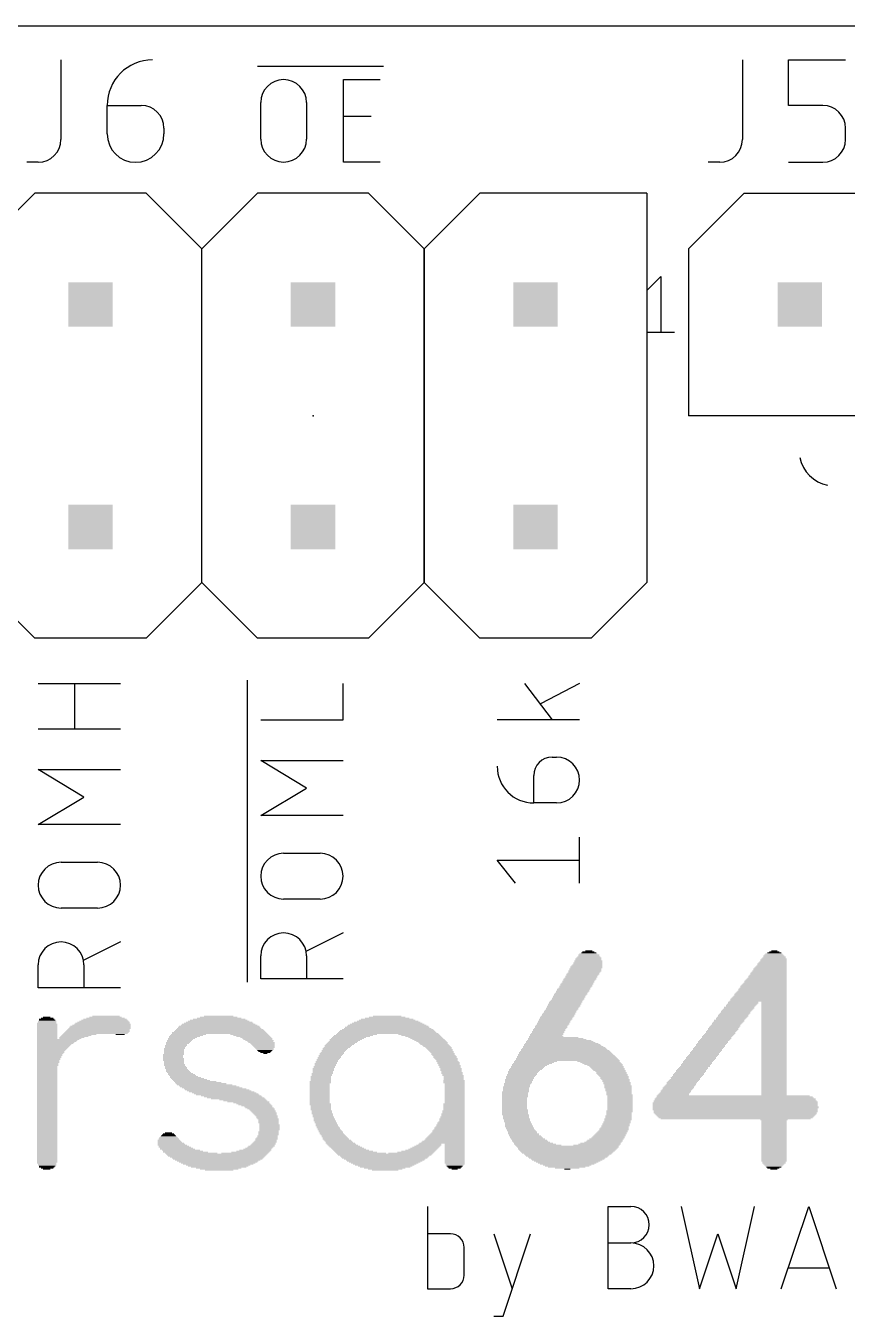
# Model space of a CAD drawing. Extents: x 0 to 58, y 0 to 76.8.
# Drawn here: x 33.55 to 42.93, y 34.17 to 48.9 of the extents above; entities that cross this region are included whole.
import ezdxf

# ---------------------------------------------------------------- set-up
doc = ezdxf.new("R2010")
doc.units = 0
for name, color, linetype in [('20', 30, 'CONTINUOUS'), ('21', 253, 'CONTINUOUS'), ('23', 7, 'CONTINUOUS'), ('25', 253, 'CONTINUOUS'), ('51', 253, 'CONTINUOUS')]:
    doc.layers.add(name, color=color, linetype=linetype)

# ---------------------------------------------------------------- blocks, each defined once
blk = doc.blocks.new('RECT')
blk.add_solid([(-0.5, -0.5), (0.5, -0.5), (-0.5, 0.5), (0.5, 0.5)])

msp = doc.modelspace()

# ---------------------------------------------------------------- linework, layer by layer
at = {"layer": '20'}
msp.add_line((0, 48.9), (58, 48.9), dxfattribs=at)
at = {"layer": '21'}
for p, q in [((36.195, 48.4378), (37.6355, 48.4378)), ((37.1797, 47.3456), (37.1797, 48.2854)), ((37.1797, 48.2854), (37.5974, 48.2854)), ((36.2331, 47.6067), (36.2331, 48.0243)), ((36.7552, 48.0243), (36.7552, 47.6067)), ((37.1797, 47.8677), (37.493, 47.8677)), ((37.5974, 47.3456), (37.1797, 47.3456)), ((33.655, 46.99), (33.02, 46.355)), ((34.925, 46.99), (33.655, 46.99)), ((35.56, 46.355), (34.925, 46.99)), ((36.195, 46.99), (35.56, 46.355)), ((37.465, 46.99), (36.195, 46.99)), ((38.1, 46.355), (37.465, 46.99)), ((38.735, 46.99), (38.1, 46.355)), ((40.005, 46.99), (38.735, 46.99)), ((40.64, 46.99), (40.005, 46.99)), ((40.64, 46.99), (40.64, 44.45)), ((41.7512, 46.99), (41.1163, 46.355)), ((41.7512, 46.99), (43.0213, 46.99)), ((35.56, 43.815), (35.56, 46.355)), ((38.1, 44.45), (38.1, 46.355)), ((38.1, 46.355), (38.1, 44.45)), ((41.1163, 46.355), (41.1163, 45.085)), ((40.64, 45.8788), (40.7988, 46.0375)), ((40.7988, 46.0375), (40.7988, 45.4025)), ((40.64, 45.4025), (40.9575, 45.4025)), ((41.1163, 45.085), (41.1163, 44.45)), ((38.1, 42.545), (38.1, 44.45)), ((38.1, 44.45), (38.1, 42.545)), ((40.64, 44.45), (40.64, 42.545)), ((43.0213, 44.45), (41.1163, 44.45)), ((35.56, 42.545), (35.56, 43.815)), ((33.655, 41.91), (33.02, 42.545)), ((35.56, 42.545), (34.925, 41.91)), ((36.195, 41.91), (35.56, 42.545)), ((38.1, 42.545), (37.465, 41.91)), ((38.735, 41.91), (38.1, 42.545)), ((40.64, 42.545), (40.005, 41.91)), ((34.925, 41.91), (33.655, 41.91)), ((37.465, 41.91), (36.195, 41.91)), ((40.005, 41.91), (38.735, 41.91)), ((33.6931, 41.3957), (34.6329, 41.3957)), ((34.1108, 40.8735), (34.1108, 41.3957)), ((36.0807, 37.9873), (36.0807, 41.4338)), ((37.1729, 40.978), (37.1729, 41.3957)), ((39.2451, 41.3957), (39.5584, 40.978)), ((39.8717, 41.3957), (39.4279, 41.1607)), ((36.2331, 40.978), (37.1729, 40.978)), ((39.8717, 40.978), (38.9319, 40.978)), ((34.6329, 40.8735), (33.6931, 40.8735)), ((36.7552, 40.201), (36.2331, 40.5142)), ((36.2331, 40.5142), (37.1729, 40.5142)), ((39.5584, 40.5534), (39.6106, 40.5534)), ((34.2152, 40.0983), (33.6931, 40.4115)), ((33.6931, 40.4115), (34.6329, 40.4115)), ((39.3495, 40.0313), (39.3495, 40.3446)), ((33.6931, 39.785), (34.2152, 40.0983)), ((36.2331, 39.8877), (36.7552, 40.201)), ((39.6106, 40.0313), (39.3495, 40.0313)), ((34.6329, 39.785), (33.6931, 39.785)), ((37.1729, 39.8877), (36.2331, 39.8877)), ((39.8717, 39.1169), (39.8717, 39.6391)), ((33.9542, 39.3535), (34.3718, 39.3535)), ((36.4942, 39.4562), (36.9118, 39.4562)), ((39.1407, 39.1169), (38.9319, 39.378)), ((38.9319, 39.378), (39.8717, 39.378)), ((36.9118, 38.9341), (36.4942, 38.9341)), ((34.3718, 38.8314), (33.9542, 38.8314)), ((34.6329, 38.4448), (34.2152, 38.236)), ((37.1729, 38.5475), (36.7552, 38.3386)), ((33.6931, 37.9227), (33.6931, 38.1838)), ((34.2152, 38.1838), (34.2152, 37.9227)), ((36.2331, 38.0254), (36.2331, 38.2864)), ((36.7552, 38.2864), (36.7552, 38.0254)), ((37.1729, 38.0254), (36.2331, 38.0254)), ((34.6329, 37.9227), (33.6931, 37.9227)), ((38.1381, 35.4267), (38.1381, 34.4869)), ((40.1975, 34.4869), (40.1975, 35.4267)), ((40.1975, 35.4267), (40.4586, 35.4267)), ((41.0336, 35.4267), (41.2425, 34.4869)), ((41.6602, 34.4869), (41.869, 35.4267)), ((42.1744, 34.4869), (42.4876, 35.4267)), ((42.4876, 35.4267), (42.8009, 34.4869)), ((38.3992, 35.1134), (38.1381, 35.1134)), ((38.8955, 35.1134), (39.1044, 34.4869)), ((38.9999, 34.1736), (39.3132, 35.1134)), ((41.2425, 34.4869), (41.4513, 35.1134)), ((41.4513, 35.1134), (41.6602, 34.4869)), ((38.5558, 34.6435), (38.5558, 34.9567)), ((40.1975, 35.009), (40.4586, 35.009)), ((42.7226, 34.7218), (42.2527, 34.7218)), ((38.1381, 34.4869), (38.3992, 34.4869)), ((40.4586, 34.4869), (40.1975, 34.4869)), ((38.8955, 34.1736), (38.9999, 34.1736))]:
    msp.add_line(p, q, dxfattribs=at)
for centre, radius, start, end in [((36.4942, 48.0243), 0.2611, 0, 180), ((36.4942, 47.6067), 0.2611, 180, 0), ((42.7831, 44.0531), 0.4047, 191.3099, 258.6901), ((39.5584, 40.3446), 0.2088, 90, 180), ((39.6106, 40.2924), 0.2611, 270, 90), ((39.3495, 40.449), 0.4177, 180.0009, 270), ((33.9542, 39.0924), 0.2611, 90, 270), ((34.3718, 39.0924), 0.2611, 270, 90), ((36.4942, 39.1951), 0.2611, 90, 270), ((36.9118, 39.1951), 0.2611, 270, 90), ((33.9542, 38.1838), 0.2611, 0, 180), ((36.4942, 38.2864), 0.2611, 0, 180), ((40.4586, 35.2178), 0.2088, 270, 90), ((38.3992, 34.9567), 0.1566, 0, 90), ((40.4586, 34.7479), 0.2611, 270, 90), ((38.3992, 34.6435), 0.1566, 270, 359.9989)]:
    msp.add_arc(centre, radius, start, end, dxfattribs=at)
at = {"layer": '23'}
msp.add_point((36.83, 44.45), dxfattribs=at)
at = {"layer": '25'}
for p, q in [((33.9525, 48.5107), (33.9525, 47.6019)), ((41.7313, 48.5107), (41.7313, 47.6019)), ((42.2586, 47.9914), (42.2586, 48.5107)), ((42.2586, 48.5107), (42.9077, 48.5107)), ((34.4799, 47.9914), (34.8693, 47.9914)), ((34.4799, 47.6669), (34.4799, 47.9914)), ((42.6481, 47.9914), (42.2586, 47.9914)), ((35.129, 47.7318), (35.129, 47.6669)), ((42.9077, 47.6019), (42.9077, 47.7318)), ((33.6929, 47.3423), (33.5631, 47.3423)), ((41.4716, 47.3423), (41.3418, 47.3423)), ((42.2586, 47.3423), (42.6481, 47.3423))]:
    msp.add_line(p, q, dxfattribs=at)
for centre, radius, start, end in [((34.9991, 47.9914), 0.5193, 90.0003, 180), ((34.8693, 47.7318), 0.2596, 0, 90), ((42.6481, 47.7318), 0.2596, 0, 90), ((33.6929, 47.6019), 0.2596, 270, 0), ((34.8044, 47.6669), 0.3246, 180, 0), ((41.4716, 47.6019), 0.2596, 270, 0), ((42.6481, 47.6019), 0.2596, 270, 0)]:
    msp.add_arc(centre, radius, start, end, dxfattribs=at)

# ---------------------------------------------------------------- block references
at = {"layer": '21', "yscale": 0.0115}
for p, xscale in [((39.9782, 38.2968), 0.2411), ((39.9782, 38.2853), 0.2411), ((39.9725, 38.3083), 0.2067), ((39.9782, 38.3198), 0.1722), ((39.9725, 38.3312), 0.1378), ((39.9782, 38.3427), 0.0804), ((42.0907, 38.2853), 0.2411), ((42.0907, 38.2968), 0.2181), ((42.0907, 38.3083), 0.1952), ((42.0964, 38.3198), 0.1607), ((42.0964, 38.3312), 0.1148), ((42.0964, 38.3427), 0.0689), ((39.938, 38.1361), 0.3674), ((39.9495, 38.159), 0.3674), ((39.9495, 38.1476), 0.3674), ((39.9553, 38.1705), 0.3559), ((39.961, 38.182), 0.3444), ((39.9667, 38.205), 0.3329), ((39.9667, 38.1935), 0.3329), ((39.9725, 38.2279), 0.3215), ((39.9725, 38.2164), 0.3215), ((39.9725, 38.2509), 0.2985), ((39.9725, 38.2394), 0.2985), ((39.9782, 38.2624), 0.287), ((39.9782, 38.2738), 0.2641), ((42.0448, 38.1361), 0.3789), ((42.0505, 38.1476), 0.3674), ((42.0563, 38.159), 0.3559), ((42.062, 38.1705), 0.3444), ((42.0677, 38.1935), 0.3329), ((42.0677, 38.182), 0.3329), ((42.0735, 38.205), 0.3215), ((42.0792, 38.2164), 0.31), ((42.085, 38.2394), 0.2985), ((42.085, 38.2279), 0.2985), ((42.0907, 38.2509), 0.287), ((42.0907, 38.2624), 0.2641), ((42.0964, 38.2738), 0.2526), ((39.8577, 37.9983), 0.3674), ((39.8749, 38.0213), 0.3789), ((39.8692, 38.0098), 0.3674), ((39.8806, 38.0327), 0.3674), ((39.8921, 38.0557), 0.3674), ((39.8921, 38.0442), 0.3674), ((39.9093, 38.0787), 0.3789), ((39.9036, 38.0672), 0.3674), ((39.9151, 38.0901), 0.3674), ((39.9323, 38.1131), 0.3789), ((39.9266, 38.1016), 0.3674), ((39.938, 38.1246), 0.3674), ((41.9931, 37.9983), 0.4822), ((41.9989, 38.0098), 0.4707), ((42.0046, 38.0213), 0.4592), ((42.0103, 38.0327), 0.4478), ((42.0161, 38.0557), 0.4363), ((42.0161, 38.0442), 0.4363), ((42.0218, 38.0672), 0.4248), ((42.0276, 38.0901), 0.4133), ((42.0276, 38.0787), 0.4133), ((42.0333, 38.1016), 0.4018), ((42.039, 38.1131), 0.3903), ((42.0448, 38.1246), 0.3789), ((39.7716, 37.849), 0.3789), ((39.7773, 37.8605), 0.3674), ((39.7945, 37.8835), 0.3789), ((39.7888, 37.872), 0.3674), ((39.806, 37.9065), 0.3789), ((39.8003, 37.895), 0.3674), ((39.8118, 37.9179), 0.3674), ((39.829, 37.9409), 0.3789), ((39.8232, 37.9294), 0.3674), ((39.8405, 37.9639), 0.3789), ((39.8347, 37.9524), 0.3674), ((39.8462, 37.9753), 0.3674), ((39.8577, 37.9868), 0.3674), ((41.9357, 37.849), 0.597), ((41.9414, 37.8605), 0.5855), ((41.9472, 37.872), 0.574), ((41.9529, 37.8835), 0.5626), ((41.9587, 37.9065), 0.5511), ((41.9587, 37.895), 0.5511), ((41.9644, 37.9179), 0.5396), ((41.9701, 37.9409), 0.5281), ((41.9701, 37.9294), 0.5281), ((41.9759, 37.9524), 0.5166), ((41.9816, 37.9639), 0.5052), ((41.9874, 37.9753), 0.4937), ((41.9931, 37.9868), 0.4822), ((39.6912, 37.7113), 0.3789), ((39.6855, 37.6998), 0.3674), ((39.7027, 37.7342), 0.3789), ((39.6969, 37.7228), 0.3674), ((39.7142, 37.7572), 0.3789), ((39.7084, 37.7457), 0.3674), ((39.7199, 37.7687), 0.3674), ((39.7314, 37.7802), 0.3674), ((39.7429, 37.8031), 0.3674), ((39.7429, 37.7916), 0.3674), ((39.7544, 37.8261), 0.3674), ((39.7544, 37.8146), 0.3674), ((39.7658, 37.8376), 0.3674), ((41.6946, 37.6998), 0.3444), ((41.7118, 37.7113), 0.3329), ((41.7176, 37.7228), 0.3444), ((41.7291, 37.7342), 0.3444), ((41.7405, 37.7572), 0.3444), ((41.7405, 37.7457), 0.3444), ((41.907, 37.7687), 0.6544), ((41.9127, 37.7916), 0.6429), ((41.9127, 37.7802), 0.6429), ((41.9185, 37.8031), 0.6314), ((41.9242, 37.8146), 0.62), ((41.93, 37.8261), 0.6085), ((41.9357, 37.8376), 0.597), ((42.0907, 37.7572), 0.287), ((42.0907, 37.7457), 0.287), ((42.0907, 37.7342), 0.287), ((42.0907, 37.7228), 0.287), ((42.0907, 37.7113), 0.287), ((42.0907, 37.6998), 0.287), ((33.7958, 37.5505), 0.1837), ((33.7901, 37.562), 0.1722), ((33.7958, 37.5735), 0.1378), ((33.7901, 37.585), 0.0804), ((34.4502, 37.5505), 0.5281), ((34.456, 37.562), 0.4937), ((34.4617, 37.5735), 0.4363), ((34.4617, 37.585), 0.3674), ((34.4674, 37.5965), 0.31), ((35.7533, 37.5505), 0.6544), ((35.759, 37.562), 0.597), ((35.759, 37.5735), 0.5052), ((35.7533, 37.585), 0.4248), ((35.7533, 37.5965), 0.3329), ((37.6763, 37.5505), 0.6429), ((37.6763, 37.562), 0.597), ((37.6763, 37.5735), 0.5052), ((37.6763, 37.585), 0.4133), ((37.6763, 37.5965), 0.3215), ((39.5936, 37.5505), 0.3674), ((39.5994, 37.562), 0.3789), ((39.6108, 37.585), 0.3789), ((39.6051, 37.5735), 0.3674), ((39.6223, 37.5965), 0.3789), ((39.6338, 37.6194), 0.3789), ((39.6281, 37.608), 0.3674), ((39.6395, 37.6309), 0.3674), ((39.651, 37.6539), 0.3674), ((39.651, 37.6424), 0.3674), ((39.6625, 37.6654), 0.3674), ((39.674, 37.6883), 0.3674), ((39.674, 37.6768), 0.3674), ((41.5798, 37.5505), 0.3444), ((41.6028, 37.5735), 0.3444), ((41.597, 37.562), 0.3329), ((41.6142, 37.585), 0.3444), ((41.6257, 37.608), 0.3444), ((41.6257, 37.5965), 0.3444), ((41.6372, 37.6194), 0.3444), ((41.6487, 37.6309), 0.3444), ((41.6602, 37.6539), 0.3444), ((41.6544, 37.6424), 0.3329), ((41.6716, 37.6654), 0.3444), ((41.6831, 37.6768), 0.3444), ((41.6946, 37.6883), 0.3444), ((42.0907, 37.6883), 0.287), ((42.0907, 37.6768), 0.287), ((42.0907, 37.6654), 0.287), ((42.0907, 37.6539), 0.287), ((42.0907, 37.6424), 0.287), ((42.0907, 37.6309), 0.287), ((42.0907, 37.6194), 0.287), ((42.0907, 37.608), 0.287), ((42.0907, 37.5965), 0.287), ((42.0907, 37.585), 0.287), ((42.0907, 37.5735), 0.287), ((42.0907, 37.562), 0.287), ((42.0907, 37.5505), 0.287), ((33.7901, 37.5161), 0.2181), ((33.7958, 37.5046), 0.2296), ((33.7958, 37.4931), 0.2296), ((33.7958, 37.4817), 0.2296), ((33.7958, 37.4702), 0.2296), ((33.7958, 37.4587), 0.2296), ((33.7958, 37.4472), 0.2296), ((33.7958, 37.4357), 0.2296), ((33.7958, 37.4243), 0.2296), ((33.7958, 37.4128), 0.2296), ((33.7958, 37.4013), 0.2296), ((33.7958, 37.5391), 0.2067), ((33.7958, 37.5276), 0.2067), ((34.3469, 37.4013), 0.7348), ((34.3584, 37.4128), 0.7348), ((34.3699, 37.4243), 0.7348), ((34.3756, 37.4357), 0.7233), ((34.3813, 37.4472), 0.7118), ((34.3928, 37.4587), 0.7118), ((34.3986, 37.4702), 0.7003), ((34.4043, 37.4817), 0.6889), ((34.4158, 37.4931), 0.6659), ((34.4273, 37.5046), 0.6429), ((34.4273, 37.5161), 0.62), ((34.4387, 37.5276), 0.597), ((34.4445, 37.5391), 0.5626), ((35.759, 37.4128), 1.0792), ((35.7648, 37.4013), 1.0907), ((35.7648, 37.4243), 1.0448), ((35.7648, 37.4357), 1.0218), ((35.7648, 37.4472), 0.9988), ((35.759, 37.4587), 0.9644), ((35.759, 37.4702), 0.9414), ((35.759, 37.4817), 0.9185), ((35.759, 37.4931), 0.8725), ((35.7533, 37.5046), 0.8381), ((35.7533, 37.5161), 0.7922), ((35.759, 37.5276), 0.7577), ((35.7533, 37.5391), 0.7003), ((37.6821, 37.4013), 1.1596), ((37.6763, 37.4128), 1.1251), ((37.6763, 37.4243), 1.1022), ((37.6763, 37.4357), 1.0792), ((37.6821, 37.4472), 1.0448), ((37.6821, 37.4587), 0.9988), ((37.6763, 37.4702), 0.9644), ((37.6821, 37.4817), 0.9299), ((37.6763, 37.4931), 0.8955), ((37.6763, 37.5046), 0.8496), ((37.6763, 37.5161), 0.8037), ((37.6763, 37.5276), 0.7577), ((37.6821, 37.5391), 0.7003), ((39.5018, 37.4013), 0.3674), ((39.5133, 37.4243), 0.3674), ((39.5133, 37.4128), 0.3674), ((39.5247, 37.4472), 0.3674), ((39.5247, 37.4357), 0.3674), ((39.5362, 37.4587), 0.3674), ((39.5477, 37.4817), 0.3674), ((39.5477, 37.4702), 0.3674), ((39.5592, 37.4931), 0.3674), ((39.5707, 37.5161), 0.3674), ((39.5707, 37.5046), 0.3674), ((39.5821, 37.5391), 0.3674), ((39.5821, 37.5276), 0.3674), ((41.4765, 37.4013), 0.3444), ((41.488, 37.4243), 0.3444), ((41.4822, 37.4128), 0.3329), ((41.4994, 37.4357), 0.3444), ((41.5109, 37.4587), 0.3444), ((41.5109, 37.4472), 0.3444), ((41.5224, 37.4702), 0.3444), ((41.5339, 37.4817), 0.3444), ((41.5396, 37.4931), 0.3329), ((41.5568, 37.5161), 0.3444), ((41.5511, 37.5046), 0.3329), ((41.5683, 37.5276), 0.3444), ((41.5798, 37.5391), 0.3444), ((42.0907, 37.5391), 0.287), ((42.0907, 37.5276), 0.287), ((42.0907, 37.5161), 0.287), ((42.0907, 37.5046), 0.287), ((42.0907, 37.4931), 0.287), ((42.0907, 37.4817), 0.287), ((42.0907, 37.4702), 0.287), ((42.0907, 37.4587), 0.287), ((42.0907, 37.4472), 0.287), ((42.0907, 37.4357), 0.287), ((42.0907, 37.4243), 0.287), ((42.0907, 37.4128), 0.287), ((42.0907, 37.4013), 0.287), ((33.8704, 37.2635), 0.3789), ((33.7958, 37.3898), 0.2296), ((33.7958, 37.3783), 0.2296), ((33.7958, 37.3669), 0.2296), ((33.7958, 37.3554), 0.2296), ((33.7958, 37.3439), 0.2296), ((33.9221, 37.3324), 0.4822), ((33.9106, 37.3209), 0.4592), ((33.9049, 37.3095), 0.4478), ((33.8934, 37.298), 0.4248), ((33.8877, 37.2865), 0.4133), ((33.8762, 37.275), 0.3903), ((34.0771, 37.3554), 0.287), ((34.0599, 37.3439), 0.2526), ((34.1058, 37.3669), 0.3215), ((34.1288, 37.3783), 0.3444), ((34.1632, 37.3898), 0.3904), ((34.6282, 37.3898), 0.1033), ((35.2654, 37.2635), 0.2526), ((35.2711, 37.275), 0.2411), ((35.2883, 37.298), 0.2755), ((35.2826, 37.2865), 0.2641), ((35.3055, 37.3209), 0.287), ((35.2998, 37.3095), 0.2755), ((35.3285, 37.3439), 0.31), ((35.317, 37.3324), 0.287), ((35.3629, 37.3669), 0.3559), ((35.3457, 37.3554), 0.3215), ((35.3859, 37.3783), 0.3789), ((35.4089, 37.3898), 0.4018), ((36.1035, 37.3898), 0.4363), ((36.1264, 37.3783), 0.4133), ((36.1494, 37.3669), 0.3903), ((36.1781, 37.3554), 0.3559), ((36.1953, 37.3439), 0.3444), ((36.201, 37.3324), 0.3329), ((36.2183, 37.3209), 0.3215), ((36.2297, 37.3095), 0.2985), ((36.2412, 37.298), 0.2985), ((36.2527, 37.2865), 0.2755), ((36.2584, 37.275), 0.2641), ((36.2642, 37.2635), 0.2526), ((37.1195, 37.2635), 0.31), ((37.1367, 37.275), 0.3215), ((37.1482, 37.2865), 0.3215), ((37.1654, 37.298), 0.3329), ((37.1769, 37.3095), 0.3329), ((37.2056, 37.3324), 0.3674), ((37.1941, 37.3209), 0.3444), ((37.2228, 37.3439), 0.3789), ((37.2401, 37.3554), 0.3903), ((37.2688, 37.3669), 0.4248), ((37.2917, 37.3783), 0.4478), ((37.3262, 37.3898), 0.4707), ((38.038, 37.3898), 0.4707), ((38.0609, 37.3783), 0.4478), ((38.0896, 37.3669), 0.4133), ((38.1126, 37.3554), 0.3903), ((38.1298, 37.3439), 0.3789), ((38.147, 37.3324), 0.3674), ((38.1643, 37.3209), 0.3559), ((38.1815, 37.3095), 0.3444), ((38.1987, 37.298), 0.3329), ((38.2044, 37.2865), 0.3215), ((38.2159, 37.275), 0.3215), ((38.2331, 37.2635), 0.31), ((39.674, 37.275), 0.8725), ((39.6797, 37.2635), 0.884), ((39.6682, 37.2865), 0.8381), ((39.6453, 37.3095), 0.7692), ((39.6568, 37.298), 0.7922), ((39.6395, 37.3209), 0.7348), ((39.5994, 37.3439), 0.6314), ((39.6166, 37.3324), 0.6659), ((39.4903, 37.3669), 0.3903), ((39.5764, 37.3554), 0.5626), ((39.496, 37.3898), 0.3789), ((39.4903, 37.3783), 0.3674), ((41.3731, 37.275), 0.3444), ((41.3674, 37.2635), 0.3329), ((41.3846, 37.2865), 0.3444), ((41.3961, 37.3095), 0.3444), ((41.3961, 37.298), 0.3444), ((41.4076, 37.3209), 0.3444), ((41.4191, 37.3324), 0.3444), ((41.4306, 37.3439), 0.3444), ((41.442, 37.3669), 0.3444), ((41.4363, 37.3554), 0.3329), ((41.4535, 37.3783), 0.3444), ((41.465, 37.3898), 0.3444), ((42.0907, 37.3898), 0.287), ((42.0907, 37.3783), 0.287), ((42.0907, 37.3669), 0.287), ((42.0907, 37.3554), 0.287), ((42.0907, 37.3439), 0.287), ((42.0907, 37.3324), 0.287), ((42.0907, 37.3209), 0.287), ((42.0907, 37.3095), 0.287), ((42.0907, 37.298), 0.287), ((42.0907, 37.2865), 0.287), ((42.0907, 37.275), 0.287), ((42.0907, 37.2635), 0.287), ((33.8647, 37.252), 0.3674), ((33.859, 37.2406), 0.3559), ((33.8532, 37.2291), 0.3444), ((33.8475, 37.2176), 0.3329), ((33.8417, 37.2061), 0.3215), ((33.836, 37.1946), 0.31), ((33.836, 37.1832), 0.31), ((33.8303, 37.1717), 0.2985), ((33.8245, 37.1602), 0.287), ((33.8245, 37.1487), 0.287), ((33.813, 37.1143), 0.2641), ((33.8188, 37.1372), 0.2755), ((33.8188, 37.1258), 0.2755), ((35.2367, 37.1602), 0.2411), ((35.2309, 37.1487), 0.2296), ((35.2309, 37.1372), 0.2296), ((35.2309, 37.1258), 0.2296), ((35.2367, 37.1143), 0.2411), ((35.2481, 37.2291), 0.2411), ((35.2424, 37.2176), 0.2296), ((35.2424, 37.2061), 0.2296), ((35.2424, 37.1946), 0.2296), ((35.2424, 37.1832), 0.2296), ((35.2424, 37.1717), 0.2296), ((35.2596, 37.252), 0.2411), ((35.2539, 37.2406), 0.2296), ((36.2699, 37.252), 0.2411), ((36.2757, 37.2406), 0.2296), ((36.2757, 37.2291), 0.2067), ((36.2814, 37.2176), 0.1952), ((36.2814, 37.2061), 0.1722), ((36.2814, 37.1946), 0.1493), ((36.2872, 37.1832), 0.1148), ((36.2872, 37.1717), 0.0459), ((37.0162, 37.1258), 0.2641), ((37.0104, 37.1143), 0.2526), ((37.0219, 37.1372), 0.2526), ((37.0277, 37.1487), 0.2641), ((37.0391, 37.1602), 0.2641), ((37.0449, 37.1717), 0.2755), ((37.0506, 37.1832), 0.2641), ((37.0678, 37.2061), 0.2755), ((37.0621, 37.1946), 0.2641), ((37.0851, 37.2291), 0.287), ((37.0793, 37.2176), 0.2755), ((37.1023, 37.2406), 0.2985), ((37.1138, 37.252), 0.2985), ((38.2446, 37.252), 0.31), ((38.2618, 37.2406), 0.2985), ((38.2676, 37.2291), 0.287), ((38.2791, 37.2176), 0.287), ((38.2848, 37.2061), 0.2755), ((38.2963, 37.1946), 0.2755), ((38.302, 37.1832), 0.2641), ((38.3135, 37.1717), 0.2641), ((38.3135, 37.1602), 0.2641), ((38.325, 37.1487), 0.2641), ((38.3365, 37.1372), 0.2641), ((38.3365, 37.1258), 0.2641), ((38.348, 37.1143), 0.2641), ((39.7257, 37.1143), 1.1596), ((39.7199, 37.1372), 1.1251), ((39.7257, 37.1258), 1.1366), ((39.7142, 37.1602), 1.0907), ((39.7199, 37.1487), 1.1022), ((39.7084, 37.1832), 1.0562), ((39.7142, 37.1717), 1.0677), ((39.7084, 37.1946), 1.0333), ((39.6969, 37.2176), 0.9873), ((39.7084, 37.2061), 1.0103), ((39.697, 37.2291), 0.9644), ((39.6855, 37.252), 0.9185), ((39.697, 37.2406), 0.9414), ((41.2583, 37.1258), 0.3444), ((41.2583, 37.1143), 0.3444), ((41.2698, 37.1372), 0.3444), ((41.2813, 37.1487), 0.3444), ((41.2928, 37.1602), 0.3444), ((41.2985, 37.1717), 0.3329), ((41.3043, 37.1832), 0.3444), ((41.3157, 37.1946), 0.3444), ((41.3272, 37.2061), 0.3444), ((41.3387, 37.2291), 0.3444), ((41.333, 37.2176), 0.3329), ((41.3502, 37.2406), 0.3444), ((41.3617, 37.252), 0.3444), ((42.0907, 37.252), 0.287), ((42.0907, 37.2406), 0.287), ((42.0907, 37.2291), 0.287), ((42.0907, 37.2176), 0.287), ((42.0907, 37.2061), 0.287), ((42.0907, 37.1946), 0.287), ((42.0907, 37.1832), 0.287), ((42.0907, 37.1717), 0.287), ((42.0907, 37.1602), 0.287), ((42.0907, 37.1487), 0.287), ((42.0907, 37.1372), 0.287), ((42.0907, 37.1258), 0.287), ((42.0907, 37.1143), 0.287), ((33.813, 37.1028), 0.2641), ((33.8073, 37.0913), 0.2526), ((33.8073, 37.0798), 0.2526), ((33.8073, 37.0684), 0.2526), ((33.8016, 37.0569), 0.2411), ((33.8016, 37.0454), 0.2411), ((33.8016, 37.0339), 0.2411), ((33.7958, 37.0224), 0.2296), ((33.7958, 37.011), 0.2296), ((33.7958, 36.9995), 0.2296), ((33.7958, 36.988), 0.2296), ((33.7958, 36.9765), 0.2296), ((33.7958, 36.965), 0.2296), ((35.2367, 37.1028), 0.2411), ((35.2367, 37.0913), 0.2411), ((35.2481, 37.0454), 0.2411), ((35.2481, 37.0339), 0.2411), ((35.2424, 37.0798), 0.2296), ((35.2424, 37.0684), 0.2296), ((35.2424, 37.0569), 0.2296), ((35.2596, 37.0224), 0.2411), ((35.2654, 37.011), 0.2526), ((35.2654, 36.9995), 0.2526), ((35.2768, 36.988), 0.2526), ((35.2826, 36.9765), 0.2641), ((35.2883, 36.965), 0.2755), ((36.9473, 36.9995), 0.2411), ((36.9473, 36.988), 0.2411), ((36.9473, 36.9765), 0.2411), ((36.9416, 36.965), 0.2296), ((36.9588, 37.0224), 0.2411), ((36.9588, 37.011), 0.2411), ((36.976, 37.0569), 0.2526), ((36.9703, 37.0454), 0.2411), ((36.9703, 37.0339), 0.2411), ((36.9817, 37.0684), 0.2411), ((36.9875, 37.0798), 0.2526), ((36.999, 37.1028), 0.2526), ((36.9932, 37.0913), 0.2411), ((38.3537, 37.1028), 0.2526), ((38.3594, 37.0913), 0.2411), ((38.3652, 37.0798), 0.2526), ((38.3767, 37.0684), 0.2526), ((38.3767, 37.0569), 0.2526), ((38.3824, 37.0454), 0.2411), ((38.3881, 37.0339), 0.2526), ((38.3939, 37.0224), 0.2411), ((38.3939, 37.011), 0.2411), ((38.4054, 36.9995), 0.2411), ((38.4054, 36.988), 0.2411), ((38.4054, 36.9765), 0.2411), ((38.4111, 36.965), 0.2296), ((39.232, 36.965), 0.3559), ((39.2549, 36.988), 0.3789), ((39.2435, 36.9765), 0.3559), ((39.2664, 36.9995), 0.3789), ((39.2836, 37.0224), 0.3903), ((39.2779, 37.011), 0.3789), ((39.3123, 37.0454), 0.4248), ((39.3009, 37.0339), 0.4018), ((39.3353, 37.0569), 0.4478), ((39.3697, 37.0798), 0.4937), ((39.3525, 37.0684), 0.4592), ((39.7314, 37.0913), 1.194), ((39.7314, 37.1028), 1.171), ((40.0873, 37.0798), 0.4822), ((40.1103, 37.0684), 0.4592), ((40.1275, 37.0569), 0.4478), ((40.1447, 37.0454), 0.4363), ((40.1619, 37.0339), 0.4018), ((40.1791, 37.0224), 0.3903), ((40.1849, 37.011), 0.3789), ((40.1964, 36.9995), 0.3789), ((40.2021, 36.988), 0.3674), ((40.2136, 36.9765), 0.3674), ((40.2251, 36.965), 0.3444), ((41.1435, 36.9765), 0.3444), ((41.1435, 36.965), 0.3444), ((41.155, 36.988), 0.3444), ((41.1665, 36.9995), 0.3444), ((41.1722, 37.011), 0.3329), ((41.1895, 37.0224), 0.3444), ((41.2009, 37.0454), 0.3444), ((41.1952, 37.0339), 0.3329), ((41.2124, 37.0569), 0.3444), ((41.2239, 37.0798), 0.3444), ((41.2182, 37.0684), 0.3329), ((41.2354, 37.0913), 0.3444), ((41.2469, 37.1028), 0.3444), ((42.0907, 37.1028), 0.287), ((42.0907, 37.0913), 0.287), ((42.0907, 37.0798), 0.287), ((42.0907, 37.0684), 0.287), ((42.0907, 37.0569), 0.287), ((42.0907, 37.0454), 0.287), ((42.0907, 37.0339), 0.287), ((42.0907, 37.0224), 0.287), ((42.0907, 37.011), 0.287), ((42.0907, 36.9995), 0.287), ((42.0907, 36.988), 0.287), ((42.0907, 36.9765), 0.287), ((42.0907, 36.965), 0.287), ((33.7958, 36.9535), 0.2296), ((33.7958, 36.9421), 0.2296), ((33.7958, 36.9306), 0.2296), ((33.7958, 36.9191), 0.2296), ((33.7958, 36.9076), 0.2296), ((33.7958, 36.8961), 0.2296), ((33.7958, 36.8847), 0.2296), ((33.7958, 36.8732), 0.2296), ((33.7958, 36.8617), 0.2296), ((33.7958, 36.8502), 0.2296), ((33.7958, 36.8387), 0.2296), ((33.7958, 36.8273), 0.2296), ((33.7958, 36.8158), 0.2296), ((35.2998, 36.9535), 0.2755), ((35.317, 36.9421), 0.287), ((35.3285, 36.9306), 0.31), ((35.34, 36.9191), 0.31), ((35.3572, 36.9076), 0.3215), ((35.3744, 36.8961), 0.3559), ((35.3974, 36.8847), 0.3789), ((35.4203, 36.8732), 0.4018), ((35.4433, 36.8617), 0.4248), ((35.4835, 36.8502), 0.4822), ((35.5179, 36.8387), 0.5281), ((35.5524, 36.8273), 0.574), ((35.5926, 36.8158), 0.6314), ((36.9129, 36.8502), 0.2411), ((36.9129, 36.8387), 0.2411), ((36.9071, 36.8273), 0.2296), ((36.9071, 36.8158), 0.2296), ((36.9186, 36.9076), 0.2296), ((36.9186, 36.8961), 0.2296), ((36.9186, 36.8847), 0.2296), ((36.9186, 36.8732), 0.2296), ((36.9186, 36.8617), 0.2296), ((36.9358, 36.9421), 0.2411), ((36.9301, 36.9306), 0.2296), ((36.9301, 36.9191), 0.2296), ((36.9416, 36.9535), 0.2296), ((38.4168, 36.9535), 0.2411), ((38.4168, 36.9421), 0.2411), ((38.4283, 36.9191), 0.2411), ((38.4226, 36.9306), 0.2296), ((38.4398, 36.8617), 0.2411), ((38.4398, 36.8502), 0.2411), ((38.4398, 36.8387), 0.2411), ((38.4341, 36.9076), 0.2296), ((38.4341, 36.8961), 0.2296), ((38.4341, 36.8847), 0.2296), ((38.4341, 36.8732), 0.2296), ((38.4455, 36.8273), 0.2296), ((38.4455, 36.8158), 0.2296), ((39.1631, 36.8273), 0.31), ((39.1574, 36.8158), 0.2985), ((39.1803, 36.8732), 0.3215), ((39.1803, 36.8617), 0.3215), ((39.1746, 36.8502), 0.31), ((39.1746, 36.8387), 0.31), ((39.1975, 36.9076), 0.3329), ((39.1918, 36.8961), 0.3215), ((39.1918, 36.8847), 0.3215), ((39.2148, 36.9306), 0.3444), ((39.209, 36.9191), 0.3329), ((39.2262, 36.9535), 0.3444), ((39.2205, 36.9421), 0.3329), ((40.2365, 36.9535), 0.3444), ((40.2365, 36.9421), 0.3444), ((40.248, 36.9306), 0.3444), ((40.2538, 36.9191), 0.3329), ((40.2652, 36.9076), 0.3329), ((40.271, 36.8961), 0.3215), ((40.271, 36.8847), 0.3215), ((40.2825, 36.8732), 0.3215), ((40.2882, 36.8617), 0.31), ((40.2882, 36.8502), 0.31), ((40.2997, 36.8387), 0.31), ((40.2997, 36.8273), 0.31), ((40.3054, 36.8158), 0.2985), ((41.0287, 36.8158), 0.3444), ((41.0402, 36.8387), 0.3444), ((41.0345, 36.8273), 0.3329), ((41.0517, 36.8502), 0.3444), ((41.0632, 36.8617), 0.3444), ((41.0746, 36.8732), 0.3444), ((41.0861, 36.8961), 0.3444), ((41.0804, 36.8847), 0.3329), ((41.0976, 36.9076), 0.3444), ((41.1148, 36.9306), 0.3559), ((41.1091, 36.9191), 0.3444), ((41.1206, 36.9421), 0.3444), ((41.132, 36.9535), 0.3444), ((42.0907, 36.9535), 0.287), ((42.0907, 36.9421), 0.287), ((42.0907, 36.9306), 0.287), ((42.0907, 36.9191), 0.287), ((42.0907, 36.9076), 0.287), ((42.0907, 36.8961), 0.287), ((42.0907, 36.8847), 0.287), ((42.0907, 36.8732), 0.287), ((42.0907, 36.8617), 0.287), ((42.0907, 36.8502), 0.287), ((42.0907, 36.8387), 0.287), ((42.0907, 36.8273), 0.287), ((42.0907, 36.8158), 0.287), ((33.7958, 36.8043), 0.2296), ((33.7958, 36.7928), 0.2296), ((33.7958, 36.7813), 0.2296), ((33.7958, 36.7699), 0.2296), ((33.7958, 36.7584), 0.2296), ((33.7958, 36.7469), 0.2296), ((33.7958, 36.7354), 0.2296), ((33.7958, 36.7239), 0.2296), ((33.7958, 36.7125), 0.2296), ((33.7958, 36.701), 0.2296), ((33.7958, 36.6895), 0.2296), ((33.7958, 36.678), 0.2296), ((33.7958, 36.6665), 0.2296), ((35.627, 36.8043), 0.6544), ((35.65, 36.7928), 0.6774), ((35.6787, 36.7813), 0.6889), ((35.7131, 36.7699), 0.7118), ((35.7361, 36.7584), 0.7348), ((35.759, 36.7469), 0.7348), ((35.7877, 36.7354), 0.7463), ((35.8164, 36.7239), 0.7348), ((35.8394, 36.7125), 0.7348), ((35.8566, 36.701), 0.7233), ((35.8968, 36.6895), 0.6888), ((35.9198, 36.678), 0.6659), ((35.9485, 36.6665), 0.6544), ((36.9071, 36.8043), 0.2296), ((36.9071, 36.7928), 0.2296), ((36.9071, 36.7813), 0.2296), ((36.9071, 36.7699), 0.2296), ((36.9071, 36.7584), 0.2296), ((36.9071, 36.7469), 0.2296), ((36.9071, 36.7354), 0.2296), ((36.9071, 36.7239), 0.2296), ((36.9071, 36.7125), 0.2296), ((36.9071, 36.701), 0.2296), ((36.9071, 36.6895), 0.2296), ((36.9071, 36.678), 0.2296), ((36.9071, 36.6665), 0.2296), ((38.4455, 36.8043), 0.2296), ((38.4455, 36.7928), 0.2296), ((38.4455, 36.7813), 0.2296), ((38.4455, 36.7699), 0.2296), ((38.4455, 36.7584), 0.2296), ((38.4455, 36.7469), 0.2296), ((38.4455, 36.7354), 0.2296), ((38.4455, 36.7239), 0.2296), ((38.4455, 36.7125), 0.2296), ((38.4455, 36.701), 0.2296), ((38.4455, 36.6895), 0.2296), ((38.4455, 36.678), 0.2296), ((38.4455, 36.6665), 0.2296), ((39.1401, 36.7354), 0.31), ((39.1344, 36.7239), 0.2985), ((39.1344, 36.7125), 0.2985), ((39.1344, 36.701), 0.2985), ((39.1344, 36.6895), 0.2985), ((39.1344, 36.678), 0.2985), ((39.1287, 36.6665), 0.287), ((39.1516, 36.7928), 0.31), ((39.1459, 36.7813), 0.2985), ((39.1459, 36.7699), 0.2985), ((39.1459, 36.7584), 0.2985), ((39.1459, 36.7469), 0.2985), ((39.1574, 36.8043), 0.2985), ((40.3112, 36.8043), 0.31), ((40.3112, 36.7928), 0.31), ((40.3112, 36.7813), 0.31), ((40.3169, 36.7699), 0.2985), ((40.3169, 36.7584), 0.2985), ((40.3169, 36.7469), 0.2985), ((40.3284, 36.701), 0.2985), ((40.3227, 36.7354), 0.287), ((40.3227, 36.7239), 0.287), ((40.3227, 36.7125), 0.287), ((40.3341, 36.6895), 0.287), ((40.3341, 36.678), 0.287), ((40.3341, 36.6665), 0.287), ((41.6429, 36.6665), 1.8025), ((41.6429, 36.678), 1.7795), ((41.6257, 36.6895), 1.7451), ((40.9426, 36.701), 0.3559), ((40.9484, 36.7125), 0.3444), ((40.9598, 36.7239), 0.3444), ((40.9713, 36.7469), 0.3444), ((40.9713, 36.7354), 0.3444), ((40.9828, 36.7584), 0.3444), ((41, 36.7813), 0.3559), ((40.9943, 36.7699), 0.3444), ((41.0058, 36.7928), 0.3444), ((41.0172, 36.8043), 0.3444), ((42.0907, 36.8043), 0.287), ((42.0907, 36.7928), 0.287), ((42.0907, 36.7813), 0.287), ((42.0907, 36.7699), 0.287), ((42.0907, 36.7584), 0.287), ((42.0907, 36.7469), 0.287), ((42.0907, 36.7354), 0.287), ((42.0907, 36.7239), 0.287), ((42.0907, 36.7125), 0.287), ((42.0907, 36.701), 0.287), ((33.7958, 36.655), 0.2296), ((33.7958, 36.6436), 0.2296), ((33.7958, 36.6321), 0.2296), ((33.7958, 36.6206), 0.2296), ((33.7958, 36.6091), 0.2296), ((33.7958, 36.5976), 0.2296), ((33.7958, 36.5862), 0.2296), ((33.7958, 36.5747), 0.2296), ((33.7958, 36.5632), 0.2296), ((33.7958, 36.5517), 0.2296), ((33.7958, 36.5402), 0.2296), ((33.7958, 36.5288), 0.2296), ((33.7958, 36.5173), 0.2296), ((35.9772, 36.655), 0.62), ((36.0288, 36.6436), 0.5396), ((36.0575, 36.6321), 0.5052), ((36.092, 36.6206), 0.4822), ((36.1264, 36.6091), 0.4133), ((36.1494, 36.5976), 0.3903), ((36.1666, 36.5862), 0.3789), ((36.1896, 36.5747), 0.3559), ((36.2068, 36.5632), 0.3215), ((36.2183, 36.5517), 0.3215), ((36.2355, 36.5402), 0.31), ((36.247, 36.5288), 0.287), ((36.2585, 36.5173), 0.287), ((36.9071, 36.655), 0.2296), ((36.9071, 36.6436), 0.2296), ((36.9071, 36.6321), 0.2296), ((36.9071, 36.6206), 0.2296), ((36.9071, 36.6091), 0.2296), ((36.9129, 36.5976), 0.2411), ((36.9129, 36.5862), 0.2411), ((36.9186, 36.5747), 0.2296), ((36.9186, 36.5632), 0.2296), ((36.9186, 36.5517), 0.2296), ((36.9186, 36.5402), 0.2296), ((36.9186, 36.5288), 0.2296), ((36.9301, 36.5173), 0.2296), ((38.4341, 36.5173), 0.2526), ((38.4398, 36.5976), 0.2411), ((38.4398, 36.5862), 0.2411), ((38.4398, 36.5747), 0.2411), ((38.4398, 36.5632), 0.2411), ((38.4398, 36.5517), 0.2411), ((38.4398, 36.5402), 0.2411), ((38.4398, 36.5288), 0.2411), ((38.4455, 36.655), 0.2296), ((38.4455, 36.6436), 0.2296), ((38.4455, 36.6321), 0.2296), ((38.4455, 36.6206), 0.2296), ((38.4455, 36.6091), 0.2296), ((39.1344, 36.5288), 0.2985), ((39.1344, 36.5173), 0.2985), ((39.1287, 36.655), 0.287), ((39.1287, 36.6436), 0.287), ((39.1287, 36.6321), 0.287), ((39.1287, 36.6206), 0.287), ((39.1287, 36.6091), 0.287), ((39.1287, 36.5976), 0.287), ((39.1287, 36.5862), 0.287), ((39.1287, 36.5747), 0.287), ((39.1287, 36.5632), 0.287), ((39.1287, 36.5517), 0.287), ((39.1287, 36.5402), 0.287), ((40.3284, 36.5173), 0.2985), ((40.3341, 36.655), 0.287), ((40.3341, 36.6436), 0.287), ((40.3341, 36.6321), 0.287), ((40.3341, 36.6206), 0.287), ((40.3341, 36.6091), 0.287), ((40.3341, 36.5976), 0.287), ((40.3341, 36.5862), 0.287), ((40.3341, 36.5747), 0.287), ((40.3341, 36.5632), 0.287), ((40.3341, 36.5517), 0.287), ((40.3341, 36.5402), 0.287), ((40.3341, 36.5288), 0.287), ((41.6487, 36.6091), 1.8829), ((41.6487, 36.5976), 1.8829), ((41.6487, 36.5862), 1.8829), ((41.6487, 36.5747), 1.8829), ((41.6487, 36.5402), 1.8829), ((41.6487, 36.5288), 1.8829), ((41.6544, 36.5632), 1.8943), ((41.6544, 36.5517), 1.8943), ((41.6544, 36.6206), 1.8714), ((41.6544, 36.5173), 1.8714), ((41.6487, 36.6321), 1.8599), ((41.6487, 36.655), 1.8369), ((41.6487, 36.6436), 1.8369), ((33.7958, 36.5058), 0.2296), ((33.7958, 36.4943), 0.2296), ((33.7958, 36.4828), 0.2296), ((33.7958, 36.4714), 0.2296), ((33.7958, 36.4599), 0.2296), ((33.7958, 36.4484), 0.2296), ((33.7958, 36.4369), 0.2296), ((33.7958, 36.4254), 0.2296), ((33.7958, 36.4139), 0.2296), ((33.7958, 36.4025), 0.2296), ((33.7958, 36.391), 0.2296), ((33.7958, 36.3795), 0.2296), ((36.2642, 36.5058), 0.2755), ((36.2757, 36.4943), 0.2755), ((36.2814, 36.4828), 0.2641), ((36.2872, 36.4714), 0.2526), ((36.2986, 36.4599), 0.2526), ((36.3044, 36.4484), 0.2411), ((36.3044, 36.4369), 0.2411), ((36.3159, 36.4254), 0.2411), ((36.3216, 36.4139), 0.2296), ((36.3216, 36.4025), 0.2296), ((36.3216, 36.391), 0.2296), ((36.3216, 36.3795), 0.2296), ((36.9358, 36.4828), 0.2411), ((36.9301, 36.5058), 0.2296), ((36.9301, 36.4943), 0.2296), ((36.9473, 36.4484), 0.2411), ((36.9416, 36.4714), 0.2296), ((36.9416, 36.4599), 0.2296), ((36.953, 36.4369), 0.2296), ((36.9588, 36.4254), 0.2411), ((36.9588, 36.4139), 0.2411), ((36.9645, 36.4025), 0.2526), ((36.976, 36.3795), 0.2526), ((36.9703, 36.391), 0.2411), ((38.4054, 36.3795), 0.31), ((38.4111, 36.391), 0.2985), ((38.4168, 36.4254), 0.287), ((38.4168, 36.4139), 0.287), ((38.4168, 36.4025), 0.287), ((38.4226, 36.4484), 0.2755), ((38.4226, 36.4369), 0.2755), ((38.4283, 36.4828), 0.2641), ((38.4283, 36.4714), 0.2641), ((38.4283, 36.4599), 0.2641), ((38.4341, 36.5058), 0.2526), ((38.4341, 36.4943), 0.2526), ((39.1344, 36.5058), 0.2985), ((39.1344, 36.4943), 0.2985), ((39.1344, 36.4828), 0.2985), ((39.1401, 36.4714), 0.31), ((39.1459, 36.4599), 0.2985), ((39.1459, 36.4484), 0.2985), ((39.1459, 36.4369), 0.2985), ((39.1516, 36.4254), 0.31), ((39.1631, 36.391), 0.31), ((39.1574, 36.4139), 0.2985), ((39.1574, 36.4025), 0.2985), ((39.1688, 36.3795), 0.2985), ((40.2997, 36.391), 0.31), ((40.2997, 36.3795), 0.31), ((40.3054, 36.4025), 0.2985), ((40.3112, 36.4254), 0.31), ((40.3112, 36.4139), 0.31), ((40.3169, 36.4599), 0.2985), ((40.3169, 36.4484), 0.2985), ((40.3169, 36.4369), 0.2985), ((40.3284, 36.5058), 0.2985), ((40.3227, 36.4943), 0.287), ((40.3227, 36.4828), 0.287), ((40.3227, 36.4714), 0.287), ((41.6544, 36.5058), 1.8714), ((41.6487, 36.4943), 1.8599), ((41.6544, 36.4828), 1.8484), ((41.6544, 36.4714), 1.8254), ((41.6544, 36.4599), 1.8025), ((41.6544, 36.4484), 1.7795), ((41.6544, 36.4369), 1.7566), ((41.6544, 36.4254), 1.7106), ((42.0907, 36.4139), 0.31), ((42.0907, 36.4025), 0.287), ((42.0907, 36.391), 0.287), ((42.0907, 36.3795), 0.287), ((33.7958, 36.368), 0.2296), ((33.7958, 36.3565), 0.2296), ((33.7958, 36.3451), 0.2296), ((33.7958, 36.3336), 0.2296), ((33.7958, 36.3221), 0.2296), ((33.7958, 36.3106), 0.2296), ((33.7958, 36.2991), 0.2296), ((33.7958, 36.2877), 0.2296), ((33.7958, 36.2762), 0.2296), ((33.7958, 36.2647), 0.2296), ((33.7958, 36.2532), 0.2296), ((33.7958, 36.2417), 0.2296), ((33.7958, 36.2303), 0.2296), ((35.1793, 36.2303), 0.1722), ((35.1793, 36.2417), 0.1492), ((35.1793, 36.2532), 0.1263), ((35.1793, 36.2647), 0.0804), ((36.3101, 36.2303), 0.2296), ((36.3216, 36.2762), 0.2296), ((36.3216, 36.2647), 0.2296), ((36.3216, 36.2532), 0.2296), ((36.3216, 36.2417), 0.2296), ((36.3273, 36.368), 0.2181), ((36.3273, 36.2877), 0.2181), ((36.3331, 36.3565), 0.2296), ((36.3331, 36.3451), 0.2296), ((36.3331, 36.3336), 0.2296), ((36.3331, 36.3221), 0.2296), ((36.3331, 36.3106), 0.2296), ((36.3331, 36.2991), 0.2296), ((36.9817, 36.368), 0.2411), ((36.9875, 36.3565), 0.2526), ((36.9875, 36.3451), 0.2526), ((36.999, 36.3336), 0.2526), ((37.0047, 36.3221), 0.2641), ((37.0104, 36.3106), 0.2526), ((37.0162, 36.2991), 0.2641), ((37.0277, 36.2877), 0.2641), ((37.0334, 36.2762), 0.2755), ((37.0391, 36.2647), 0.2641), ((37.0449, 36.2532), 0.2755), ((37.0564, 36.2417), 0.2755), ((37.0678, 36.2303), 0.2755), ((38.3537, 36.2303), 0.4133), ((38.3594, 36.2417), 0.4018), ((38.3652, 36.2532), 0.3903), ((38.3709, 36.2647), 0.3789), ((38.3767, 36.2877), 0.3674), ((38.3767, 36.2762), 0.3674), ((38.3824, 36.2991), 0.3559), ((38.3881, 36.3221), 0.3444), ((38.3881, 36.3106), 0.3444), ((38.3939, 36.3336), 0.3329), ((38.3996, 36.3565), 0.3215), ((38.3996, 36.3451), 0.3215), ((38.4054, 36.368), 0.31), ((39.1746, 36.368), 0.31), ((39.1746, 36.3565), 0.31), ((39.1803, 36.3451), 0.3215), ((39.1803, 36.3336), 0.3215), ((39.1918, 36.3221), 0.3215), ((39.1918, 36.3106), 0.3215), ((39.2033, 36.2991), 0.3215), ((39.209, 36.2877), 0.3329), ((39.232, 36.2532), 0.3559), ((39.2205, 36.2762), 0.3329), ((39.2205, 36.2647), 0.3329), ((39.2377, 36.2417), 0.3444), ((39.2492, 36.2303), 0.3674), ((40.2136, 36.2303), 0.3674), ((40.2193, 36.2417), 0.3559), ((40.2308, 36.2532), 0.3559), ((40.2365, 36.2647), 0.3444), ((40.248, 36.2762), 0.3444), ((40.2538, 36.2877), 0.3329), ((40.2652, 36.3106), 0.3329), ((40.2652, 36.2991), 0.3329), ((40.271, 36.3221), 0.3215), ((40.2825, 36.3451), 0.3215), ((40.2767, 36.3336), 0.31), ((40.2882, 36.368), 0.31), ((40.2882, 36.3565), 0.31), ((42.0907, 36.368), 0.287), ((42.0907, 36.3565), 0.287), ((42.0907, 36.3451), 0.287), ((42.0907, 36.3336), 0.287), ((42.0907, 36.3221), 0.287), ((42.0907, 36.3106), 0.287), ((42.0907, 36.2991), 0.287), ((42.0907, 36.2877), 0.287), ((42.0907, 36.2762), 0.287), ((42.0907, 36.2647), 0.287), ((42.0907, 36.2532), 0.287), ((42.0907, 36.2417), 0.287), ((42.0907, 36.2303), 0.287), ((33.7958, 36.2188), 0.2296), ((33.7958, 36.2073), 0.2296), ((33.7958, 36.1958), 0.2296), ((33.7958, 36.1843), 0.2296), ((33.7958, 36.1729), 0.2296), ((33.7958, 36.1614), 0.2296), ((33.7958, 36.1499), 0.2296), ((33.7958, 36.1384), 0.2296), ((33.7958, 36.1269), 0.2296), ((33.7958, 36.1154), 0.2296), ((33.7958, 36.104), 0.2296), ((33.7958, 36.0925), 0.2296), ((33.7958, 36.081), 0.2296), ((35.185, 36.1843), 0.2526), ((35.1907, 36.1729), 0.2641), ((35.208, 36.1499), 0.2985), ((35.2137, 36.1384), 0.31), ((35.1965, 36.1614), 0.2755), ((35.2252, 36.1269), 0.3329), ((35.1793, 36.2073), 0.2181), ((35.185, 36.1958), 0.2296), ((35.2424, 36.1154), 0.3444), ((35.2539, 36.104), 0.3674), ((35.2711, 36.0925), 0.3789), ((35.1793, 36.2188), 0.1952), ((35.2826, 36.081), 0.4018), ((36.1953, 36.081), 0.3215), ((36.2125, 36.0925), 0.31), ((36.2297, 36.104), 0.2985), ((36.2412, 36.1154), 0.2985), ((36.2527, 36.1269), 0.2755), ((36.2642, 36.1384), 0.2755), ((36.2699, 36.1499), 0.2641), ((36.2814, 36.1614), 0.2641), ((36.2872, 36.1729), 0.2526), ((36.2986, 36.1958), 0.2526), ((36.2929, 36.1843), 0.2411), ((36.3044, 36.2073), 0.2411), ((36.3101, 36.2188), 0.2296), ((37.0736, 36.2188), 0.287), ((37.0908, 36.1958), 0.2985), ((37.0851, 36.2073), 0.287), ((37.108, 36.1843), 0.31), ((37.1195, 36.1729), 0.31), ((37.131, 36.1614), 0.31), ((37.1425, 36.1499), 0.3329), ((37.154, 36.1384), 0.3329), ((37.1712, 36.1269), 0.3444), ((37.1884, 36.1154), 0.3559), ((37.2056, 36.104), 0.3674), ((37.2228, 36.0925), 0.3789), ((37.2401, 36.081), 0.3903), ((38.0839, 36.081), 0.3329), ((38.1011, 36.0925), 0.3215), ((38.1183, 36.104), 0.31), ((38.1356, 36.1154), 0.2985), ((38.1528, 36.1269), 0.287), ((38.1643, 36.1384), 0.2641), ((38.302, 36.1499), 0.5166), ((38.3135, 36.1614), 0.4937), ((38.3193, 36.1729), 0.4822), ((38.3307, 36.1843), 0.4592), ((38.3365, 36.1958), 0.4478), ((38.3422, 36.2073), 0.4363), ((38.348, 36.2188), 0.4248), ((38.4455, 36.1384), 0.2296), ((38.4455, 36.1269), 0.2296), ((38.4455, 36.1154), 0.2296), ((38.4455, 36.104), 0.2296), ((38.4455, 36.0925), 0.2296), ((38.4455, 36.081), 0.2296), ((39.2664, 36.2073), 0.3789), ((39.2607, 36.2188), 0.3674), ((39.2836, 36.1958), 0.3903), ((39.3066, 36.1729), 0.4133), ((39.3009, 36.1843), 0.4018), ((39.3238, 36.1614), 0.4248), ((39.3468, 36.1499), 0.4478), ((39.364, 36.1384), 0.4822), ((39.3984, 36.1269), 0.5281), ((39.7314, 36.1154), 1.171), ((39.7371, 36.104), 1.1596), ((39.7371, 36.0925), 1.1366), ((39.7314, 36.081), 1.1251), ((40.0643, 36.1269), 0.5281), ((40.0988, 36.1384), 0.4822), ((40.1103, 36.1499), 0.4592), ((40.139, 36.1614), 0.4248), ((40.1562, 36.1729), 0.4133), ((40.1619, 36.1843), 0.4018), ((40.1791, 36.1958), 0.3903), ((40.1964, 36.2073), 0.3789), ((40.2021, 36.2188), 0.3674), ((42.0907, 36.2188), 0.287), ((42.0907, 36.2073), 0.287), ((42.0907, 36.1958), 0.287), ((42.0907, 36.1843), 0.287), ((42.0907, 36.1729), 0.287), ((42.0907, 36.1614), 0.287), ((42.0907, 36.1499), 0.287), ((42.0907, 36.1384), 0.287), ((42.0907, 36.1269), 0.287), ((42.0907, 36.1154), 0.287), ((42.0907, 36.104), 0.287), ((42.0907, 36.0925), 0.287), ((42.0907, 36.081), 0.287), ((33.7958, 36.0695), 0.2296), ((33.7958, 36.058), 0.2296), ((33.7958, 36.0466), 0.2296), ((33.7958, 36.0351), 0.2296), ((33.7958, 36.0236), 0.2296), ((33.7958, 36.0121), 0.2296), ((33.7958, 36.0006), 0.2296), ((33.7958, 35.9892), 0.2296), ((33.7958, 35.9777), 0.2296), ((33.7958, 35.9662), 0.2296), ((33.7958, 35.9547), 0.2296), ((33.7958, 35.9432), 0.2296), ((33.7958, 35.9318), 0.2296), ((35.3228, 36.0695), 0.4363), ((35.3457, 36.058), 0.4592), ((35.3744, 36.0466), 0.5166), ((35.4376, 36.0351), 0.597), ((35.7303, 36.0236), 1.1596), ((35.7303, 36.0121), 1.1366), ((35.7303, 36.0006), 1.1136), ((35.7361, 35.9892), 1.0792), ((35.7418, 35.9777), 1.0448), ((35.7418, 35.9662), 1.0218), ((35.7418, 35.9547), 0.9759), ((35.7418, 35.9432), 0.9299), ((35.7476, 35.9318), 0.8955), ((36.0518, 36.0351), 0.5396), ((36.1149, 36.0466), 0.4363), ((36.1494, 36.058), 0.3903), ((36.1723, 36.0695), 0.3674), ((37.263, 36.0695), 0.4133), ((37.2917, 36.058), 0.4478), ((37.3204, 36.0466), 0.4822), ((37.3778, 36.0351), 0.574), ((37.6476, 36.0236), 1.0907), ((37.6476, 36.0121), 1.0677), ((37.6476, 36.0006), 1.0218), ((37.6476, 35.9892), 0.9988), ((37.6476, 35.9777), 0.9759), ((37.6476, 35.9662), 0.9299), ((37.6534, 35.9547), 0.8955), ((37.6476, 35.9432), 0.8611), ((37.6476, 35.9318), 0.8151), ((37.9461, 36.0351), 0.5166), ((38.0035, 36.0466), 0.4248), ((38.0322, 36.058), 0.3903), ((38.0609, 36.0695), 0.3559), ((38.4455, 36.0695), 0.2296), ((38.4455, 36.058), 0.2296), ((38.4455, 36.0466), 0.2296), ((38.4455, 36.0351), 0.2296), ((38.4455, 36.0236), 0.2296), ((38.4455, 36.0121), 0.2296), ((38.4455, 36.0006), 0.2296), ((38.4455, 35.9892), 0.2296), ((38.4455, 35.9777), 0.2296), ((38.4455, 35.9662), 0.2296), ((38.4455, 35.9547), 0.2296), ((38.4455, 35.9432), 0.2296), ((38.4455, 35.9318), 0.2296), ((39.7314, 36.0695), 1.1022), ((39.7314, 36.058), 1.0792), ((39.7314, 36.0466), 1.0562), ((39.7314, 36.0351), 1.0333), ((39.7371, 36.0236), 0.9988), ((39.7314, 36.0121), 0.9644), ((39.7314, 36.0006), 0.9414), ((39.7371, 35.9892), 0.907), ((39.7314, 35.9777), 0.8725), ((39.7371, 35.9662), 0.8381), ((39.7314, 35.9547), 0.8037), ((39.7314, 35.9432), 0.7577), ((39.7314, 35.9318), 0.7118), ((42.0907, 36.0695), 0.287), ((42.0907, 36.058), 0.287), ((42.0907, 36.0466), 0.287), ((42.0907, 36.0351), 0.287), ((42.0907, 36.0236), 0.287), ((42.0907, 36.0121), 0.287), ((42.0907, 36.0006), 0.287), ((42.0907, 35.9892), 0.287), ((42.0907, 35.9777), 0.287), ((42.0907, 35.9662), 0.287), ((42.0907, 35.9547), 0.287), ((42.0907, 35.9432), 0.287), ((42.0907, 35.9318), 0.2641), ((33.7901, 35.9203), 0.2181), ((33.7958, 35.9088), 0.2067), ((33.7958, 35.8973), 0.2067), ((33.7958, 35.8858), 0.1837), ((33.7901, 35.8743), 0.1722), ((33.7958, 35.8629), 0.1378), ((33.7901, 35.8514), 0.0804), ((35.7476, 35.9203), 0.8496), ((35.7476, 35.9088), 0.8037), ((35.7476, 35.8973), 0.7348), ((35.7476, 35.8858), 0.6889), ((35.7533, 35.8743), 0.6314), ((35.7533, 35.8629), 0.5166), ((35.759, 35.8514), 0.4363), ((35.759, 35.8399), 0.3215), ((37.6476, 35.9203), 0.7692), ((37.6476, 35.9088), 0.7233), ((37.6476, 35.8973), 0.6774), ((37.6534, 35.8858), 0.62), ((37.6534, 35.8743), 0.574), ((37.6476, 35.8629), 0.4707), ((37.6534, 35.8514), 0.3903), ((37.6534, 35.8399), 0.2985), ((38.4455, 35.9203), 0.2296), ((38.4513, 35.9088), 0.2181), ((38.4455, 35.8973), 0.2067), ((38.4455, 35.8858), 0.1837), ((38.4455, 35.8743), 0.1607), ((38.4455, 35.8629), 0.1378), ((38.4455, 35.8514), 0.0689), ((39.7314, 35.9203), 0.6659), ((39.7314, 35.9088), 0.62), ((39.7314, 35.8973), 0.5511), ((39.7314, 35.8858), 0.5052), ((39.7257, 35.8743), 0.4248), ((39.7314, 35.8629), 0.2755), ((39.7314, 35.8514), 0.0689), ((42.0907, 35.9203), 0.2641), ((42.0907, 35.9088), 0.2411), ((42.0907, 35.8973), 0.2181), ((42.0907, 35.8858), 0.1952), ((42.0907, 35.8743), 0.1722), ((42.085, 35.8629), 0.1378), ((42.0907, 35.8514), 0.0804)]:
    msp.add_blockref('RECT', p, dxfattribs=dict(at, xscale=xscale))
at = {"layer": '51', "xscale": 0.508, "yscale": 0.508, "rotation": 270}
for p in [(34.29, 45.72), (36.83, 45.72), (39.37, 45.72), (34.29, 43.18), (36.83, 43.18), (39.37, 43.18)]:
    msp.add_blockref('RECT', p, dxfattribs=at)
at = {"layer": '51', "xscale": 0.508, "yscale": 0.508}
msp.add_blockref('RECT', (42.3863, 45.72), dxfattribs=at)

doc.saveas('drawing.dxf')
